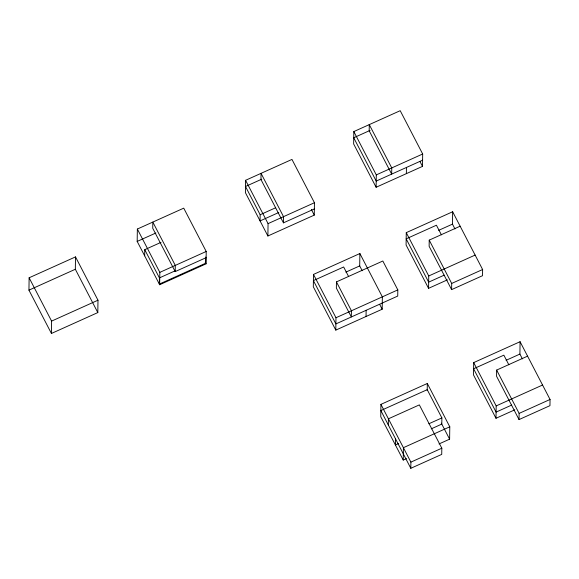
<?xml version="1.0" encoding="UTF-8"?>
<svg xmlns="http://www.w3.org/2000/svg" width="579" height="579" viewBox="0 0 579 579"><rect width="100%" height="100%" fill="white"/><g stroke="black" fill="none" stroke-linecap="round" stroke-linejoin="round"><path stroke-width="0.87" d="M28.95 290.151L29.124 277.782L75.509 256.895L97.981 300.212L97.815 312.58L51.43 333.468L28.95 290.151L75.335 269.264L75.509 256.895M51.43 333.468L51.596 321.099L29.124 277.782M137.18 241.414L137.353 229.045L183.738 208.158L206.218 251.474L206.044 263.843L159.659 284.73L137.18 241.414L155.896 232.99M144.678 255.853L144.757 249.672L161.034 242.34M144.757 249.672L159.413 277.913L159.326 284.101L205.711 263.213L205.798 257.025M159.659 284.73L159.833 272.362L137.353 229.045M175.205 271.587L175.292 265.399L152.82 222.083L152.733 228.271L175.205 271.587L206.131 257.662M245.583 180.308L245.416 192.677L267.889 235.993L314.274 215.113L314.448 202.737L291.968 159.42L245.583 180.308L268.063 223.624L267.889 235.993M261.773 179.164L245.503 186.496L260.152 214.737L260.072 220.925L278.788 212.493M283.442 222.85L283.522 216.662L261.049 173.345L260.963 179.533L283.442 222.85L314.361 208.925M313.492 274.424L313.319 286.793L335.798 330.11L382.183 309.222L382.357 296.853L359.877 253.537L313.492 274.424L335.972 317.741L335.798 330.11M336.45 281.901L336.363 288.081L351.344 316.959L351.431 310.778L336.45 281.901L382.835 261.013L397.816 289.891L397.73 296.072L335.885 323.922L313.405 280.605L343.651 266.984L348.645 276.61M353.82 131.578L353.646 143.947L376.126 187.263L422.511 166.376L422.677 154.007L400.205 110.69L353.82 131.578L376.292 174.894L376.126 187.263M362.201 270.719L359.704 265.906L359.877 253.537M366.044 316.489L366.131 310.301M439.034 443.934L449.615 439.171L449.789 426.803L427.309 383.486L380.924 404.374L380.75 416.742L403.23 460.059L406.487 458.59M388.328 424.993L388.415 418.812L419.341 404.887L441.82 448.204L441.734 454.385L410.808 468.31L380.837 410.554L427.222 389.667L441.878 417.915L441.791 424.096L431.217 428.858M395.493 438.802L395.406 444.983L398.663 443.521M406.364 173.642L406.451 167.461M460.139 226.201L429.22 240.126L429.133 246.307L451.613 289.623L482.531 275.698L482.618 269.517L452.648 211.762L406.263 232.649L406.089 245.018L428.569 288.335L447.372 279.867M403.23 460.059L403.404 447.69L449.789 426.803M410.808 468.31L410.895 462.129L380.924 404.374M427.215 390.55L427.309 383.486M428.569 288.335L428.742 275.966L406.263 232.649M451.613 289.623L451.692 283.442L429.22 240.126M454.971 228.944L452.474 224.131L452.648 211.762M527.57 356.15L496.652 370.075L496.565 376.263L519.037 419.58L549.963 405.655L550.05 399.467L520.08 341.711L473.694 362.599L473.521 374.968L496 418.284L514.803 409.816M496 418.284L496.174 405.915L473.694 362.599M519.037 419.58L519.124 413.392L496.652 370.075M522.403 358.893L519.906 354.08L520.08 341.711M370.082 130.398L353.733 137.759L376.205 181.075L422.59 160.188M260.152 214.737L275.618 207.774M51.596 321.099L97.981 300.212M159.833 272.362L206.218 251.474M268.063 223.624L314.448 202.737M376.292 174.894L422.677 154.007M159.413 277.913L174.88 270.95M345.873 272.13L359.704 265.906M438.643 230.362L452.474 224.131M335.972 317.741L397.816 289.891M428.742 275.966L475.127 255.078M444.187 275.155L428.655 282.147L406.176 238.83L436.421 225.217L441.415 234.842M451.692 283.442L482.618 269.517M506.075 360.312L519.906 354.08M428.858 423.777L441.878 417.915M496.174 405.915L542.559 385.028M511.619 405.105L496.087 412.103L473.608 368.78L503.853 355.166L508.847 364.792M410.895 462.129L441.82 448.204M519.124 413.392L550.05 399.467M420.007 161.563L422.511 166.376M379.686 304.409L382.183 309.222M441.292 423.126L449.615 439.171M311.364 209.497L314.274 215.113M205.212 262.244L206.044 263.843M75.335 269.264L97.815 312.58M369.279 124.615L369.192 130.796L391.672 174.113L391.759 167.932L369.279 124.615"/></g></svg>
